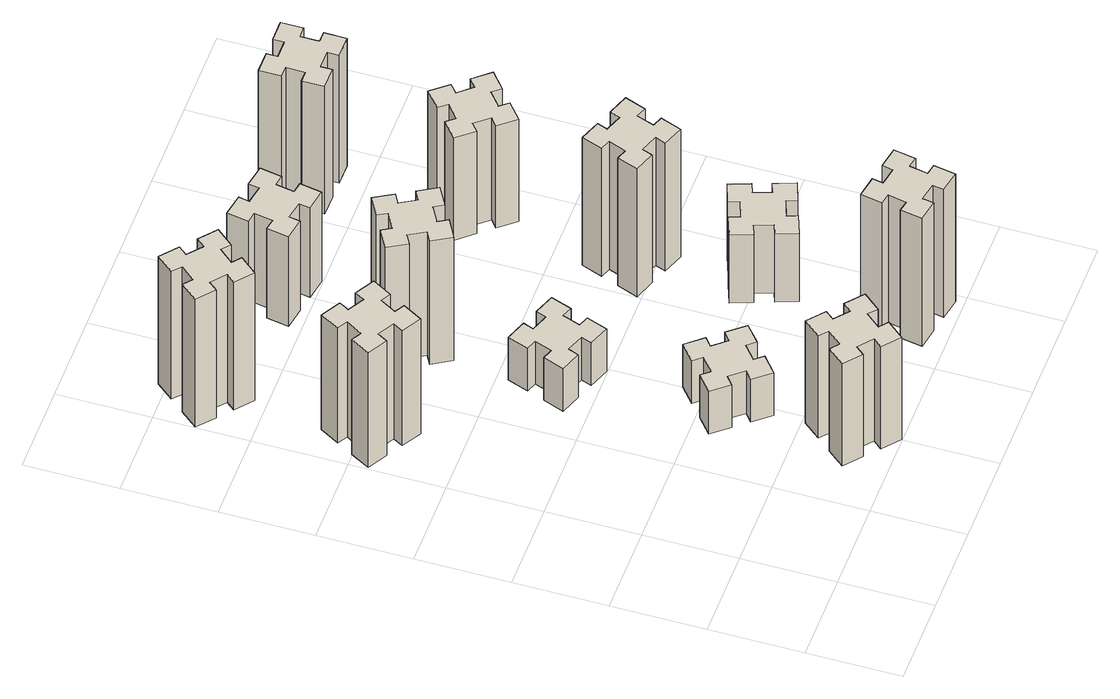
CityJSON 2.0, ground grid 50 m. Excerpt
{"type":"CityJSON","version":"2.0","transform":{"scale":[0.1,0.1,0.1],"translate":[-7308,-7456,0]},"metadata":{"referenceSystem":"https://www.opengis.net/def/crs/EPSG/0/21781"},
"CityObjects":{
"building1":{"type":"Building","attributes":{"class":"1000","function":"1000","usage":"1000","yearOfConstruction":2016,"roofType":"1000","measuredHeight":81,"storeysAboveGround":30,"storeysBelowGround":0},"geometry":[{"type":"Solid","lod":"1","boundaries":[[[[0,1,2,3,4,5,6,7,8,9,10,11,12,13,14,15,16,17,18,19]],[[17,16,20,21]],[[16,15,22,20]],[[15,14,23,22]],[[14,13,24,23]],[[13,12,25,24]],[[12,11,26,25]],[[11,10,27,26]],[[10,9,28,27]],[[9,8,29,28]],[[8,7,30,29]],[[7,6,31,30]],[[6,5,32,31]],[[5,4,33,32]],[[4,3,34,33]],[[3,2,35,34]],[[2,1,36,35]],[[1,0,37,36]],[[0,19,38,37]],[[19,18,39,38]],[[18,17,21,39]],[[24,25,26,27,28,29,30,31,32,33,34,35,36,37,38,39,21,20,22,23]]]]}]},
"building2":{"type":"Building","attributes":{"class":"1000","function":"1000","usage":"1000","yearOfConstruction":2016,"roofType":"1000","measuredHeight":72,"storeysAboveGround":30,"storeysBelowGround":0},"geometry":[{"type":"Solid","lod":"1","boundaries":[[[[40,41,42,43,44,45,46,47,48,49,50,51,52,53,54,55,56,57,58,59]],[[57,56,60,61]],[[56,55,62,60]],[[55,54,63,62]],[[54,53,64,63]],[[53,52,65,64]],[[52,51,66,65]],[[51,50,67,66]],[[50,49,68,67]],[[49,48,69,68]],[[48,47,70,69]],[[47,46,71,70]],[[46,45,72,71]],[[45,44,73,72]],[[44,43,74,73]],[[43,42,75,74]],[[42,41,76,75]],[[41,40,77,76]],[[40,59,78,77]],[[59,58,79,78]],[[58,57,61,79]],[[64,65,66,67,68,69,70,71,72,73,74,75,76,77,78,79,61,60,62,63]]]]}]},
"building3":{"type":"Building","attributes":{"class":"1000","function":"1000","usage":"1000","yearOfConstruction":2016,"roofType":"1000","measuredHeight":90,"storeysAboveGround":30,"storeysBelowGround":0},"geometry":[{"type":"Solid","lod":"1","boundaries":[[[[80,81,82,83,84,85,86,87,88,89,90,91,92,93,94,95,96,97,98,99]],[[97,96,100,101]],[[96,95,102,100]],[[95,94,103,102]],[[94,93,104,103]],[[93,92,105,104]],[[92,91,106,105]],[[91,90,107,106]],[[90,89,108,107]],[[89,88,109,108]],[[88,87,110,109]],[[87,86,111,110]],[[86,85,112,111]],[[85,84,113,112]],[[84,83,114,113]],[[83,82,115,114]],[[82,81,116,115]],[[81,80,117,116]],[[80,99,118,117]],[[99,98,119,118]],[[98,97,101,119]],[[104,105,106,107,108,109,110,111,112,113,114,115,116,117,118,119,101,100,102,103]]]]}]},
"building4":{"type":"Building","attributes":{"class":"1000","function":"1000","usage":"1000","yearOfConstruction":2016,"roofType":"1000","measuredHeight":30,"storeysAboveGround":30,"storeysBelowGround":0},"geometry":[{"type":"Solid","lod":"1","boundaries":[[[[120,121,122,123,124,125,126,127,128,129,130,131,132,133,134,135,136,137,138,139]],[[137,136,140,141]],[[136,135,142,140]],[[135,134,143,142]],[[134,133,144,143]],[[133,132,145,144]],[[132,131,146,145]],[[131,130,147,146]],[[130,129,148,147]],[[129,128,149,148]],[[128,127,150,149]],[[127,126,151,150]],[[126,125,152,151]],[[125,124,153,152]],[[124,123,154,153]],[[123,122,155,154]],[[122,121,156,155]],[[121,120,157,156]],[[120,139,158,157]],[[139,138,159,158]],[[138,137,141,159]],[[144,145,146,147,148,149,150,151,152,153,154,155,156,157,158,159,141,140,142,143]]]]}]},
"building5":{"type":"Building","attributes":{"class":"1000","function":"1000","usage":"1000","yearOfConstruction":2016,"roofType":"1000","measuredHeight":30,"storeysAboveGround":30,"storeysBelowGround":0},"geometry":[{"type":"Solid","lod":"1","boundaries":[[[[160,161,162,163,164,165,166,167,168,169,170,171,172,173,174,175,176,177,178,179]],[[177,176,180,181]],[[176,175,182,180]],[[175,174,183,182]],[[174,173,184,183]],[[173,172,185,184]],[[172,171,186,185]],[[171,170,187,186]],[[170,169,188,187]],[[169,168,189,188]],[[168,167,190,189]],[[167,166,191,190]],[[166,165,192,191]],[[165,164,193,192]],[[164,163,194,193]],[[163,162,195,194]],[[162,161,196,195]],[[161,160,197,196]],[[160,179,198,197]],[[179,178,199,198]],[[178,177,181,199]],[[184,185,186,187,188,189,190,191,192,193,194,195,196,197,198,199,181,180,182,183]]]]}]},
"building6":{"type":"Building","attributes":{"class":"1000","function":"1000","usage":"1000","yearOfConstruction":2016,"roofType":"1000","measuredHeight":87,"storeysAboveGround":30,"storeysBelowGround":0},"geometry":[{"type":"Solid","lod":"1","boundaries":[[[[200,201,202,203,204,205,206,207,208,209,210,211,212,213,214,215,216,217,218,219]],[[217,216,220,221]],[[216,215,222,220]],[[215,214,223,222]],[[214,213,224,223]],[[213,212,225,224]],[[212,211,226,225]],[[211,210,227,226]],[[210,209,228,227]],[[209,208,229,228]],[[208,207,230,229]],[[207,206,231,230]],[[206,205,232,231]],[[205,204,233,232]],[[204,203,234,233]],[[203,202,235,234]],[[202,201,236,235]],[[201,200,237,236]],[[200,219,238,237]],[[219,218,239,238]],[[218,217,221,239]],[[224,225,226,227,228,229,230,231,232,233,234,235,236,237,238,239,221,220,222,223]]]]}]},
"building7":{"type":"Building","attributes":{"class":"1000","function":"1000","usage":"1000","yearOfConstruction":2016,"roofType":"1000","measuredHeight":90,"storeysAboveGround":30,"storeysBelowGround":0},"geometry":[{"type":"Solid","lod":"1","boundaries":[[[[240,241,242,243,244,245,246,247,248,249,250,251,252,253,254,255,256,257,258,259]],[[257,256,260,261]],[[256,255,262,260]],[[255,254,263,262]],[[254,253,264,263]],[[253,252,265,264]],[[252,251,266,265]],[[251,250,267,266]],[[250,249,268,267]],[[249,248,269,268]],[[248,247,270,269]],[[247,246,271,270]],[[246,245,272,271]],[[245,244,273,272]],[[244,243,274,273]],[[243,242,275,274]],[[242,241,276,275]],[[241,240,277,276]],[[240,259,278,277]],[[259,258,279,278]],[[258,257,261,279]],[[264,265,266,267,268,269,270,271,272,273,274,275,276,277,278,279,261,260,262,263]]]]}]},
"building8":{"type":"Building","attributes":{"class":"1000","function":"1000","usage":"1000","yearOfConstruction":2016,"roofType":"1000","measuredHeight":63,"storeysAboveGround":30,"storeysBelowGround":0},"geometry":[{"type":"Solid","lod":"1","boundaries":[[[[280,281,282,283,284,285,286,287,288,289,290,291,292,293,294,295,296,297,298,299]],[[297,296,300,301]],[[296,295,302,300]],[[295,294,303,302]],[[294,293,304,303]],[[293,292,305,304]],[[292,291,306,305]],[[291,290,307,306]],[[290,289,308,307]],[[289,288,309,308]],[[288,287,310,309]],[[287,286,311,310]],[[286,285,312,311]],[[285,284,313,312]],[[284,283,314,313]],[[283,282,315,314]],[[282,281,316,315]],[[281,280,317,316]],[[280,299,318,317]],[[299,298,319,318]],[[298,297,301,319]],[[304,305,306,307,308,309,310,311,312,313,314,315,316,317,318,319,301,300,302,303]]]]}]},
"building9":{"type":"Building","attributes":{"class":"1000","function":"1000","usage":"1000","yearOfConstruction":2016,"roofType":"1000","measuredHeight":48,"storeysAboveGround":30,"storeysBelowGround":0},"geometry":[{"type":"Solid","lod":"1","boundaries":[[[[320,321,322,323,324,325,326,327,328,329,330,331,332,333,334,335,336,337,338,339]],[[337,336,340,341]],[[336,335,342,340]],[[335,334,343,342]],[[334,333,344,343]],[[333,332,345,344]],[[332,331,346,345]],[[331,330,347,346]],[[330,329,348,347]],[[329,328,349,348]],[[328,327,350,349]],[[327,326,351,350]],[[326,325,352,351]],[[325,324,353,352]],[[324,323,354,353]],[[323,322,355,354]],[[322,321,356,355]],[[321,320,357,356]],[[320,339,358,357]],[[339,338,359,358]],[[338,337,341,359]],[[344,345,346,347,348,349,350,351,352,353,354,355,356,357,358,359,341,340,342,343]]]]}]},
"building10":{"type":"Building","attributes":{"class":"1000","function":"1000","usage":"1000","yearOfConstruction":2016,"roofType":"1000","measuredHeight":90,"storeysAboveGround":30,"storeysBelowGround":0},"geometry":[{"type":"Solid","lod":"1","boundaries":[[[[360,361,362,363,364,365,366,367,368,369,370,371,372,373,374,375,376,377,378,379]],[[377,376,380,381]],[[376,375,382,380]],[[375,374,383,382]],[[374,373,384,383]],[[373,372,385,384]],[[372,371,386,385]],[[371,370,387,386]],[[370,369,388,387]],[[369,368,389,388]],[[368,367,390,389]],[[367,366,391,390]],[[366,365,392,391]],[[365,364,393,392]],[[364,363,394,393]],[[363,362,395,394]],[[362,361,396,395]],[[361,360,397,396]],[[360,379,398,397]],[[379,378,399,398]],[[378,377,381,399]],[[384,385,386,387,388,389,390,391,392,393,394,395,396,397,398,399,381,380,382,383]]]]}]},
"building11":{"type":"Building","attributes":{"class":"1000","function":"1000","usage":"1000","yearOfConstruction":2016,"roofType":"1000","measuredHeight":72,"storeysAboveGround":30,"storeysBelowGround":0},"geometry":[{"type":"Solid","lod":"1","boundaries":[[[[400,401,402,403,404,405,406,407,408,409,410,411,412,413,414,415,416,417,418,419]],[[417,416,420,421]],[[416,415,422,420]],[[415,414,423,422]],[[414,413,424,423]],[[413,412,425,424]],[[412,411,426,425]],[[411,410,427,426]],[[410,409,428,427]],[[409,408,429,428]],[[408,407,430,429]],[[407,406,431,430]],[[406,405,432,431]],[[405,404,433,432]],[[404,403,434,433]],[[403,402,435,434]],[[402,401,436,435]],[[401,400,437,436]],[[400,419,438,437]],[[419,418,439,438]],[[418,417,421,439]],[[424,425,426,427,428,429,430,431,432,433,434,435,436,437,438,439,421,420,422,423]]]]}]},
"building12":{"type":"Building","attributes":{"class":"1000","function":"1000","usage":"1000","yearOfConstruction":2016,"roofType":"1000","measuredHeight":90,"storeysAboveGround":30,"storeysBelowGround":0},"geometry":[{"type":"Solid","lod":"1","boundaries":[[[[440,441,442,443,444,445,446,447,448,449,450,451,452,453,454,455,456,457,458,459]],[[457,456,460,461]],[[456,455,462,460]],[[455,454,463,462]],[[454,453,464,463]],[[453,452,465,464]],[[452,451,466,465]],[[451,450,467,466]],[[450,449,468,467]],[[449,448,469,468]],[[448,447,470,469]],[[447,446,471,470]],[[446,445,472,471]],[[445,444,473,472]],[[444,443,474,473]],[[443,442,475,474]],[[442,441,476,475]],[[441,440,477,476]],[[440,459,478,477]],[[459,458,479,478]],[[458,457,461,479]],[[464,465,466,467,468,469,470,471,472,473,474,475,476,477,478,479,461,460,462,463]]]]}]}
},
"vertices":[
[316,2367,0],[366,2454,0],[418,2424,0],[478,2528,0],[374,2588,0],[344,2536,0],[257,2586,0],[287,2638,0],[183,2698,0],[123,2594,0],[175,2564,0],[125,2477,0],[73,2507,0],[13,2403,0],[117,2343,0],[147,2395,0],[234,2345,0],[204,2293,0],[308,2233,0],[368,2337,0],[234,2345,810],[204,2293,810],[147,2395,810],[117,2343,810],[13,2403,810],[73,2507,810],[125,2477,810],[175,2564,810],[123,2594,810],[183,2698,810],[287,2638,810],[257,2586,810],[344,2536,810],[374,2588,810],[478,2528,810],[418,2424,810],[366,2454,810],[316,2367,810],[368,2337,810],[308,2233,810],
[876,193,0],[953,129,0],[914,83,0],[1006,6,0],[1083,98,0],[1037,136,0],[1102,213,0],[1148,174,0],[1225,266,0],[1133,343,0],[1094,297,0],[1018,362,0],[1056,408,0],[964,485,0],[887,393,0],[933,354,0],[869,278,0],[823,316,0],[746,224,0],[838,147,0],[869,278,720],[823,316,720],[933,354,720],[887,393,720],[964,485,720],[1056,408,720],[1018,362,720],[1094,297,720],[1133,343,720],[1225,266,720],[1148,174,720],[1102,213,720],[1037,136,720],[1083,98,720],[1006,6,720],[914,83,720],[953,129,720],[876,193,720],[838,147,720],[746,224,720],
[136,3253,0],[213,3189,0],[174,3143,0],[266,3066,0],[343,3158,0],[297,3196,0],[362,3273,0],[408,3234,0],[485,3326,0],[393,3403,0],[354,3357,0],[278,3422,0],[316,3468,0],[224,3545,0],[147,3453,0],[193,3414,0],[129,3338,0],[83,3376,0],[6,3284,0],[98,3207,0],[129,3338,900],[83,3376,900],[193,3414,900],[147,3453,900],[224,3545,900],[316,3468,900],[278,3422,900],[354,3357,900],[393,3403,900],[485,3326,900],[408,3234,900],[362,3273,900],[297,3196,900],[343,3158,900],[266,3066,900],[174,3143,900],[213,3189,900],[136,3253,900],[98,3207,900],[6,3284,900],
[953,1002,0],[876,937,0],[838,983,0],[746,906,0],[823,814,0],[869,853,0],[933,776,0],[887,738,0],[964,646,0],[1056,723,0],[1018,769,0],[1094,833,0],[1133,787,0],[1225,864,0],[1148,956,0],[1102,918,0],[1037,994,0],[1083,1033,0],[1006,1125,0],[914,1048,0],[1037,994,300],[1083,1033,300],[1102,918,300],[1148,956,300],[1225,864,300],[1133,787,300],[1094,833,300],[1018,769,300],[1056,723,300],[964,646,300],[887,738,300],[933,776,300],[869,853,300],[823,814,300],[746,906,300],[838,983,300],[876,937,300],[953,1002,300],[914,1048,300],[1006,1125,300],
[972,1641,0],[1006,1735,0],[1062,1714,0],[1103,1827,0],[990,1868,0],[970,1812,0],[876,1846,0],[897,1902,0],[784,1943,0],[743,1830,0],[799,1810,0],[765,1716,0],[709,1737,0],[667,1624,0],[780,1583,0],[801,1639,0],[895,1605,0],[874,1549,0],[987,1507,0],[1028,1620,0],[895,1605,300],[874,1549,300],[801,1639,300],[780,1583,300],[667,1624,300],[709,1737,300],[765,1716,300],[799,1810,300],[743,1830,300],[784,1943,300],[897,1902,300],[876,1846,300],[970,1812,300],[990,1868,300],[1103,1827,300],[1062,1714,300],[1006,1735,300],[972,1641,300],[1028,1620,300],[987,1507,300],
[897,2345,0],[984,2395,0],[1014,2343,0],[1118,2403,0],[1058,2507,0],[1006,2477,0],[956,2564,0],[1008,2594,0],[948,2698,0],[844,2638,0],[874,2586,0],[787,2536,0],[757,2588,0],[653,2528,0],[713,2424,0],[765,2454,0],[815,2367,0],[763,2337,0],[823,2233,0],[927,2293,0],[815,2367,870],[763,2337,870],[765,2454,870],[713,2424,870],[653,2528,870],[757,2588,870],[787,2536,870],[874,2586,870],[844,2638,870],[948,2698,870],[1008,2594,870],[956,2564,870],[1006,2477,870],[1058,2507,870],[1118,2403,870],[1014,2343,870],[984,2395,870],[897,2345,870],[927,2293,870],[823,2233,870],
[1894,345,0],[1795,362,0],[1806,421,0],[1687,442,0],[1667,324,0],[1726,314,0],[1708,215,0],[1649,226,0],[1628,107,0],[1747,87,0],[1757,146,0],[1855,128,0],[1845,69,0],[1963,48,0],[1984,167,0],[1925,177,0],[1942,275,0],[2001,265,0],[2022,383,0],[1904,404,0],[1942,275,900],[2001,265,900],[1925,177,900],[1984,167,900],[1963,48,900],[1845,69,900],[1855,128,900],[1757,146,900],[1747,87,900],[1628,107,900],[1649,226,900],[1708,215,900],[1726,314,900],[1667,324,900],[1687,442,900],[1806,421,900],[1795,362,900],[1894,345,900],[1904,404,900],[2022,383,900],
[886,3274,0],[868,3175,0],[809,3186,0],[788,3067,0],[907,3047,0],[917,3106,0],[1015,3088,0],[1005,3029,0],[1123,3008,0],[1144,3127,0],[1085,3137,0],[1102,3235,0],[1161,3225,0],[1182,3343,0],[1064,3364,0],[1054,3305,0],[955,3322,0],[966,3381,0],[847,3402,0],[827,3284,0],[955,3322,630],[966,3381,630],[1054,3305,630],[1064,3364,630],[1182,3343,630],[1161,3225,630],[1102,3235,630],[1085,3137,630],[1144,3127,630],[1123,3008,630],[1005,3029,630],[1015,3088,630],[917,3106,630],[907,3047,630],[788,3067,630],[809,3186,630],[868,3175,630],[886,3274,630],[827,3284,630],[847,3402,630],
[1835,1106,0],[1741,1072,0],[1720,1128,0],[1607,1087,0],[1649,974,0],[1705,995,0],[1739,901,0],[1683,880,0],[1724,767,0],[1837,809,0],[1816,865,0],[1910,899,0],[1930,843,0],[2043,884,0],[2002,997,0],[1946,976,0],[1912,1070,0],[1968,1090,0],[1927,1203,0],[1814,1162,0],[1912,1070,480],[1968,1090,480],[1946,976,480],[2002,997,480],[2043,884,480],[1930,843,480],[1910,899,480],[1816,865,480],[1837,809,480],[1724,767,480],[1683,880,480],[1739,901,480],[1705,995,480],[1649,974,480],[1607,1087,480],[1720,1128,480],[1741,1072,480],[1835,1106,480],[1814,1162,480],[1927,1203,480],
[1810,1712,0],[1716,1746,0],[1737,1802,0],[1624,1843,0],[1583,1730,0],[1639,1710,0],[1605,1616,0],[1549,1637,0],[1507,1524,0],[1620,1483,0],[1641,1539,0],[1735,1505,0],[1714,1449,0],[1827,1407,0],[1868,1520,0],[1812,1541,0],[1846,1635,0],[1902,1614,0],[1943,1727,0],[1830,1768,0],[1846,1635,900],[1902,1614,900],[1812,1541,900],[1868,1520,900],[1827,1407,900],[1714,1449,900],[1735,1505,900],[1641,1539,900],[1620,1483,900],[1507,1524,900],[1549,1637,900],[1605,1616,900],[1639,1710,900],[1583,1730,900],[1624,1843,900],[1737,1802,900],[1716,1746,900],[1810,1712,900],[1830,1768,900],[1943,1727,900],
[1709,2433,0],[1773,2356,0],[1727,2318,0],[1804,2226,0],[1896,2303,0],[1858,2349,0],[1934,2413,0],[1973,2367,0],[2065,2444,0],[1988,2536,0],[1942,2498,0],[1877,2574,0],[1923,2613,0],[1846,2705,0],[1754,2628,0],[1793,2582,0],[1716,2517,0],[1678,2563,0],[1586,2486,0],[1663,2394,0],[1716,2517,720],[1678,2563,720],[1793,2582,720],[1754,2628,720],[1846,2705,720],[1923,2613,720],[1877,2574,720],[1942,2498,720],[1988,2536,720],[2065,2444,720],[1973,2367,720],[1934,2413,720],[1858,2349,720],[1896,2303,720],[1804,2226,720],[1727,2318,720],[1773,2356,720],[1709,2433,720],[1663,2394,720],[1586,2486,720],
[1675,3195,0],[1775,3195,0],[1775,3135,0],[1895,3135,0],[1895,3255,0],[1835,3255,0],[1835,3355,0],[1895,3355,0],[1895,3475,0],[1775,3475,0],[1775,3415,0],[1675,3415,0],[1675,3475,0],[1555,3475,0],[1555,3355,0],[1615,3355,0],[1615,3255,0],[1555,3255,0],[1555,3135,0],[1675,3135,0],[1615,3255,900],[1555,3255,900],[1615,3355,900],[1555,3355,900],[1555,3475,900],[1675,3475,900],[1675,3415,900],[1775,3415,900],[1775,3475,900],[1895,3475,900],[1895,3355,900],[1835,3355,900],[1835,3255,900],[1895,3255,900],[1895,3135,900],[1775,3135,900],[1775,3195,900],[1675,3195,900],[1675,3135,900],[1555,3135,900]
]}
